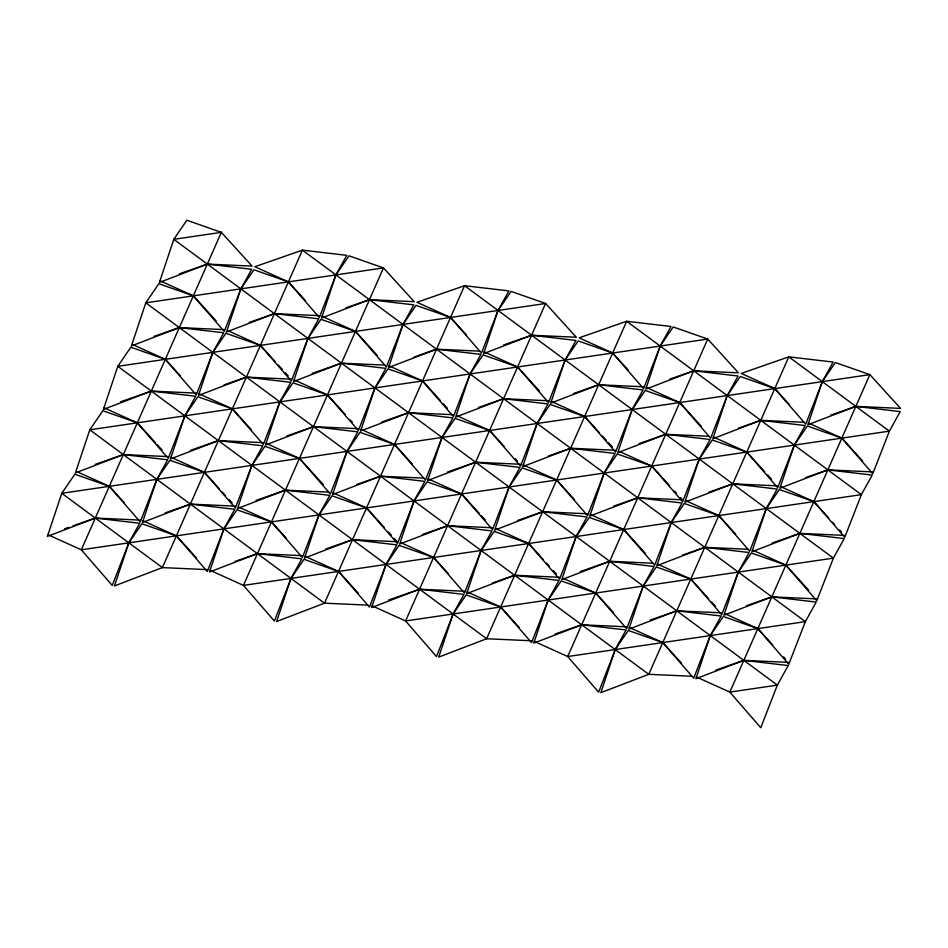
<?xml version="1.0" encoding="UTF-8"?>
<svg xmlns="http://www.w3.org/2000/svg" width="948" height="948" viewBox="0 0 948 948"><rect width="100%" height="100%" fill="white"/><g stroke="black" fill="none" stroke-linecap="round" stroke-linejoin="round"><path stroke-width="1.42" d="M179.362 273.853L207.328 264.101L252.085 266.104L221.334 232.355L186.851 220.244L173.804 239.334L159.418 282.445L207.328 264.101L251.694 269.291L240.863 288.867L224.261 331.492L193.333 295.847L159.774 280.679M154.157 336.362L179.326 327.593L224.072 329.608M249.217 322.403L274.399 313.634L319.144 315.637M345.688 307.958L369.459 299.663L414.217 301.677L383.466 267.917L348.983 255.818L335.924 274.908L319.334 317.533L288.393 281.888L254.846 266.72L302.4 250.142L346.767 255.332L335.924 274.908L321.55 318.018L369.459 299.663L413.826 304.865L402.995 324.429L386.393 367.066L355.453 331.421L321.905 316.253M120.55 401.81L151.325 391.086L196.07 393.1M224.012 384.924L246.385 377.126L291.143 379.141M312.082 373.405L341.458 363.167L384.758 365.11M95.345 464.33L123.323 454.578L168.069 456.592M414.146 357.005L436.518 349.196L479.83 351.151M190.418 450.371L218.384 440.619L263.141 442.633M503.613 344.989L531.591 335.236L576.337 337.251L545.586 303.49L511.102 291.392L498.056 310.47L481.466 353.106L450.525 317.45L416.978 302.282L464.532 285.704L508.886 290.906L498.056 310.47L483.67 353.592L531.591 335.236L575.957 340.439L565.126 360.003L548.525 402.639L517.584 366.983L484.037 351.815M286.877 435.926L313.456 426.659L358.202 428.662M64.547 528.794L68.742 527.337M72.937 525.867L95.31 518.07L140.067 520.085M381.949 421.955L408.517 412.7L453.274 414.703M165.201 512.892L190.382 504.111L235.128 506.125M478.408 407.51L503.589 398.729L548.335 400.743M256.079 500.39L285.443 490.152L328.755 492.095M573.481 393.55L598.65 384.769L643.408 386.784M356.732 484.475L380.515 476.192L423.827 478.136M669.94 379.105L693.723 370.81L738.468 372.825L707.718 339.064L673.234 326.965L660.187 346.044L643.585 388.68L612.657 353.023L579.098 337.855L626.652 321.277L671.018 326.479L660.187 346.044L645.801 389.166L693.723 370.81L738.089 376.012L727.246 395.577L710.656 438.201L679.716 402.556L646.169 387.388M447.61 471.986L475.576 462.233L520.334 464.236M235.068 561.441L257.441 553.644L302.199 555.658M548.276 456.071L570.649 448.262L615.394 450.276M325.934 548.951L352.514 539.685L397.259 541.699M639.142 443.569L665.721 434.303L709.021 436.258M422.405 534.494L447.575 525.725L492.332 527.728M738.409 428.152L760.782 420.343L804.094 422.287M517.466 520.535L542.647 511.754L587.393 513.769M830.673 415.165L855.854 406.384L900.6 408.398L869.849 374.638L835.366 362.539L822.319 381.617L805.717 424.242L774.789 388.597L741.229 373.429L788.783 356.851L833.15 362.053L822.319 381.617L807.933 424.728L855.854 406.384L900.209 411.586L889.378 431.15L872.776 473.775L841.848 438.13L808.3 422.962M613.937 506.09L637.708 497.795L682.465 499.809L680.474 497.629M388.799 599.942L419.573 589.218L464.33 591.232M708.997 492.131L732.78 483.836L777.526 485.85M492.261 583.056L514.646 575.258L559.391 577.261M805.468 477.674L827.841 469.876L872.598 471.891M580.342 571.537L609.706 561.287L653.018 563.242M682.394 555.137L704.779 547.328L748.079 549.283M771.873 543.121L799.839 533.369L844.597 535.383M555.125 634.046L581.705 624.791L626.45 626.794M650.198 620.087L676.765 610.82L721.523 612.835M746.657 605.642L771.838 596.861L816.584 598.875M715.859 670.106L743.836 660.353L788.582 662.368M207.126 569.618L162.381 567.603L114.459 585.947L128.845 542.837L139.676 523.272L95.31 518.07L47.4 536.414L61.786 493.304L74.833 474.225L109.316 486.324L124.2 502.653M367.812 605.12L324.512 603.177L276.591 621.521L290.977 578.41L301.808 558.834L257.441 553.644L209.532 571.988L223.918 528.877L234.749 509.301L190.382 504.111L142.473 522.455L156.847 479.344L167.689 459.78L123.323 454.578L75.402 472.922L89.787 429.811L102.834 410.733L137.318 422.832L155.176 442.432M531.39 640.753L486.632 638.751L438.723 657.094L453.108 613.984L463.939 594.408L419.573 589.218L371.663 607.561L386.037 564.451L396.88 544.875L352.514 539.685L304.592 558.028L318.978 514.918L329.809 495.342L285.443 490.152L237.533 508.495L251.919 465.385L262.75 445.809L218.384 440.619L170.474 458.962L184.848 415.852L195.691 396.276L151.325 391.086L103.403 409.429L117.789 366.319L130.836 347.229L165.319 359.339L180.203 375.669M692.076 676.268L648.764 674.324L600.854 692.668L615.24 649.558L626.071 629.982L581.705 624.791L533.783 643.135L548.169 600.025L559.012 580.449L514.646 575.258L466.724 593.602L481.11 550.492L491.941 530.916L447.575 525.725L399.665 544.069L414.051 500.959L424.882 481.383L380.515 476.192L332.606 494.536L346.98 451.426L357.823 431.85L313.456 426.659L265.535 445.003L279.921 401.893L290.752 382.317L246.385 377.126L198.476 395.47L212.862 352.36L223.692 332.784L179.326 327.593L131.417 345.937L145.791 302.827L158.849 283.736L193.333 295.847L216.144 320.886M713.228 436.921L746.775 452.089L764.633 471.689M780.287 486.454L813.846 501.622L828.718 517.964M551.096 401.348L584.655 416.516L599.527 432.857M619.506 451.497L651.714 466.049L669.572 485.649M388.964 365.786L422.524 380.954L440.37 400.554M686.565 501.03L718.774 515.582L735.636 534.103M457.374 415.923L489.583 430.475L504.466 446.816M752.285 549.947L785.845 565.115L808.656 590.166M228.184 330.816L260.392 345.38L275.276 361.709M523.095 464.84L556.642 480.008L574.5 499.62M295.243 380.349L327.451 394.913L345.309 414.513M590.154 514.373L623.713 529.541L645.529 553.502M360.963 429.278L394.522 444.446L412.368 464.046M657.225 563.906L690.772 579.074L708.63 598.686M133.111 344.776L165.319 359.339L196.26 394.984L212.862 352.36L225.908 333.269L260.392 345.38L291.32 381.025L307.922 338.4L318.753 318.824L274.399 313.634L226.477 331.978L240.863 288.867L253.91 269.777L288.393 281.888L305.256 300.398M428.034 478.811L461.581 493.979L479.439 513.579M725.623 614.055L757.831 628.607L772.715 644.948M198.831 393.704L232.39 408.872L251.232 429.562M496.432 528.948L528.64 543.512L543.524 559.841M265.902 443.237L299.45 458.405L323.256 484.535M563.491 578.481L595.711 593.033L613.557 612.645M332.961 492.77L366.509 507.938L384.367 527.538M629.211 627.398L662.77 642.566L681.612 663.268M103.77 407.664L137.318 422.832L168.258 458.476L184.848 415.852L197.907 396.762L232.39 408.872L263.319 444.517L279.921 401.893L292.968 382.802L327.451 394.913L358.391 430.558L374.993 387.933L385.824 368.357L341.458 363.167L293.536 381.511L307.922 338.4L320.969 319.31L355.453 331.421L377.28 355.37M401.371 542.908L433.58 557.471L448.451 573.801M696.282 676.931L729.83 692.099L760.77 727.756L777.36 685.12L788.203 665.555L743.836 660.353L695.915 678.709L710.301 635.587L721.132 616.022L676.765 610.82L628.856 629.176L643.242 586.054L654.073 566.489L609.706 561.287L561.797 579.643L576.171 536.521L587.013 516.956L542.647 511.754L494.726 530.11L509.112 486.999L519.942 467.423L475.576 462.233L427.666 480.577L442.052 437.466L452.883 417.89L408.517 412.7L360.607 431.044L374.993 387.933L388.04 368.843L422.524 380.954L453.452 416.599L470.054 373.962L480.885 354.398L436.518 349.196L388.609 367.551L402.995 324.429L416.042 305.351L450.525 317.45L466.392 334.881M170.83 457.197L204.389 472.365L219.261 488.694M467.091 591.836L500.639 607.004L519.48 627.695M239.24 507.334L271.448 521.898L286.32 538.227M534.151 641.369L567.698 656.537L598.638 692.182L615.24 649.558L628.287 630.467L662.77 642.566L693.699 678.223L710.301 635.587L723.348 616.508L757.831 628.607L788.772 664.264L805.373 621.627L816.204 602.063L771.838 596.861L723.928 615.216L738.302 572.094L749.145 552.53L704.779 547.328L656.857 565.683L671.243 522.561L682.074 502.997L637.708 497.795L589.798 516.15L604.184 473.028L615.015 453.464L570.649 448.262L522.739 466.617L537.113 423.495L547.956 403.931L503.589 398.729L455.668 417.084L470.054 373.962L483.101 354.884L517.584 366.983L539.412 390.943M304.96 556.263L338.507 571.431L358.344 593.211M77.108 471.76L109.316 486.324L140.257 521.969L156.847 479.344L169.893 460.266L204.389 472.365L235.317 508.01L251.919 465.385L264.966 446.295L299.45 458.405L330.39 494.05L346.98 451.426L360.039 432.335L394.522 444.446L425.451 480.091L442.052 437.466L455.099 418.376L489.583 430.475L520.523 466.132L537.113 423.495L550.172 404.417L584.655 416.516L615.584 452.172L632.186 409.536L643.017 389.972L598.65 384.769L550.741 403.125L565.126 360.003L578.173 340.925L612.657 353.023L628.524 370.455M372.019 605.796L405.566 620.964L436.507 656.609L453.108 613.984L466.155 594.894L500.639 607.004L531.579 642.649L548.169 600.025L561.216 580.934L595.711 593.033L626.64 628.69L643.242 586.054L656.289 566.975L690.772 579.074L721.712 614.731L738.302 572.094L751.349 553.016L785.845 565.115L816.773 600.771L833.375 558.135L844.206 538.571L799.839 533.369L751.93 551.724L766.304 508.602L777.147 489.038L732.78 483.836L684.859 502.191L699.245 459.069L710.076 439.505L665.721 434.303L617.8 452.658L632.186 409.536L645.233 390.458L679.716 402.556L701.544 426.517M142.828 520.689L176.375 535.857L196.212 557.637M209.887 570.222L243.446 585.39L274.375 621.035L290.977 578.41L304.024 559.32L338.507 571.431L369.447 607.075L386.037 564.451L399.096 545.361L433.58 557.471L464.508 593.116L481.11 550.492L494.157 531.401L528.64 543.512L559.581 579.157L576.171 536.521L589.229 517.442L623.713 529.541L654.641 565.198L671.243 522.561L684.29 503.483L718.774 515.582L749.714 551.238L766.304 508.602L779.363 489.524L813.846 501.622L844.775 537.267L861.376 494.643L872.207 475.078L827.841 469.876L779.931 488.22L794.317 445.11L805.148 425.545L760.782 420.343L712.872 438.699L727.246 395.577L740.305 376.498L774.789 388.597L789.66 404.938M47.755 534.648L81.315 549.816L112.243 585.461L128.845 542.837L141.892 523.758L176.375 535.857L207.316 571.502L223.918 528.877L236.964 509.799L271.448 521.898L302.376 557.543L318.978 514.918L332.025 495.828L366.509 507.938L397.449 543.583L414.051 500.959L427.098 481.868L461.581 493.979L492.51 529.624L509.112 486.999L522.158 467.909L556.642 480.008L587.582 515.665L604.184 473.028L617.231 453.95L651.714 466.049L682.643 501.705L699.245 459.069L712.292 439.991L746.775 452.089L777.716 487.734L794.317 445.11L807.364 426.031L841.848 438.13L862.68 461.001M832.688 522.312L834.678 524.493M839.632 529.944L841.611 532.112M767.607 474.96L771.577 479.321M674.526 491.1L676.516 493.28M602.501 436.127L606.471 440.476M608.462 442.657L612.42 447.018M783.629 656.928L785.608 659.097M711.604 601.944L715.574 606.305M515.368 458.796L517.359 460.977M443.356 403.812L447.314 408.173M546.498 563.112L549.473 566.371M553.442 570.732L556.417 574.002M481.418 515.759L485.388 520.108M350.262 419.952L352.253 422.133M278.25 364.98L282.208 369.329M285.194 372.6L288.168 375.87M388.336 531.887L391.311 535.158M394.285 538.428L396.276 540.609M222.235 491.965L225.209 495.235M229.179 499.584L232.153 502.855M157.155 444.612L162.12 450.051M221.334 232.355L81.315 549.816L889.378 431.15L788.783 356.851L648.764 674.324L145.791 302.827L383.466 267.917L243.446 585.39L861.376 494.643L626.652 321.277L486.632 638.751L117.789 366.319L545.586 303.49L405.566 620.964L833.375 558.135L464.532 285.704L324.512 603.177L89.787 429.811L707.718 339.064L567.698 656.537L805.373 621.627L302.4 250.142L162.381 567.603L61.786 493.304L869.849 374.638L729.83 692.099L777.36 685.12L173.804 239.334L221.334 232.355"/></g></svg>
